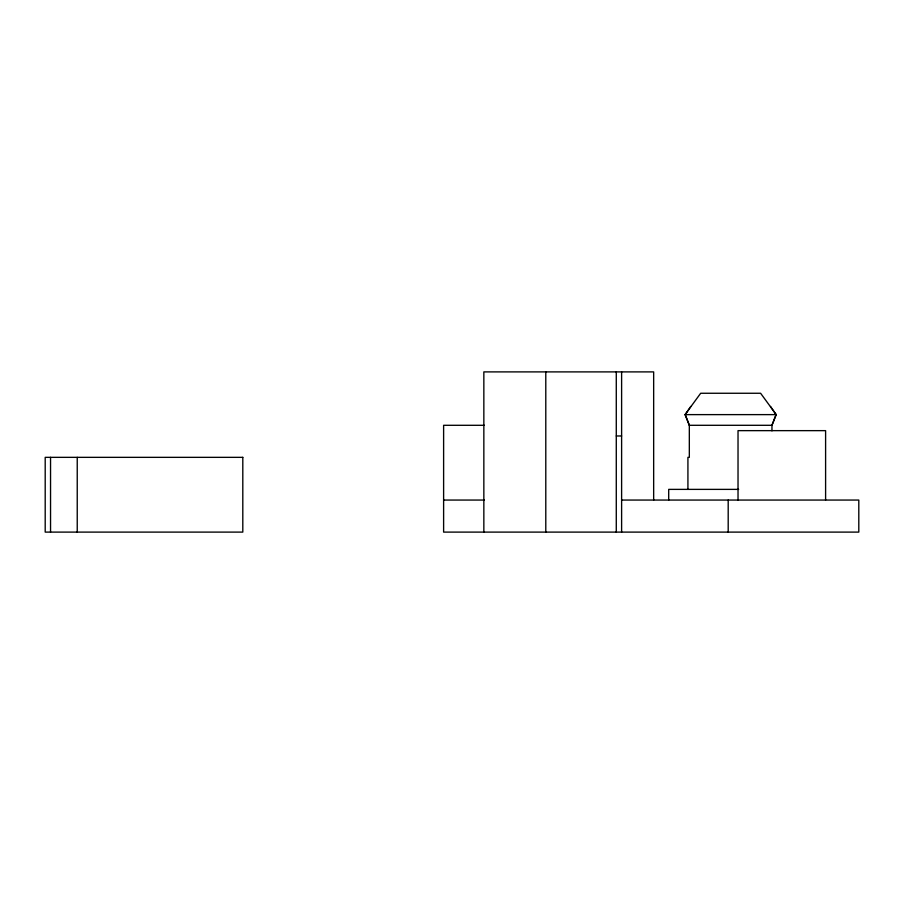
<?xml version="1.0" encoding="UTF-8"?>
<svg xmlns="http://www.w3.org/2000/svg" width="904" height="904" viewBox="0 0 904 904"><rect width="100%" height="100%" fill="white"/><g stroke="black" fill="none" stroke-linecap="round" stroke-linejoin="round"><path stroke-width="1.36" d="M687.921 489.38L687.921 457.345L689.323 457.345L689.323 425.298L685.051 414.62L700.679 393.263L760.603 393.263L776.231 414.62L771.959 425.298L771.959 430.869M690.78 406.438L685.255 414.62L689.379 425.298M685.051 414.62L776.231 414.62M484.386 425.298L443.615 425.298L443.615 532.106L858.8 532.106L858.8 500.059L621.613 500.059M689.323 425.298L771.959 425.298L776.027 414.62L770.502 406.438M616.279 435.977L621.613 435.977M738.658 489.38L668.7 489.38L668.7 500.059M443.615 500.059L484.386 500.059M825.601 500.059L825.601 430.643L738.026 430.643L738.026 500.059M728.195 500.059L728.195 532.106M653.66 500.059L653.66 371.894L483.843 371.894L483.843 532.106M621.613 371.894L621.613 532.106M616.279 371.894L616.279 532.106M545.79 371.894L545.79 532.106M77.235 457.345L77.235 532.106M50.545 457.345L50.545 532.106M242.803 457.345L45.2 457.345L45.2 532.106L242.803 532.106L242.803 457.345"/></g></svg>
